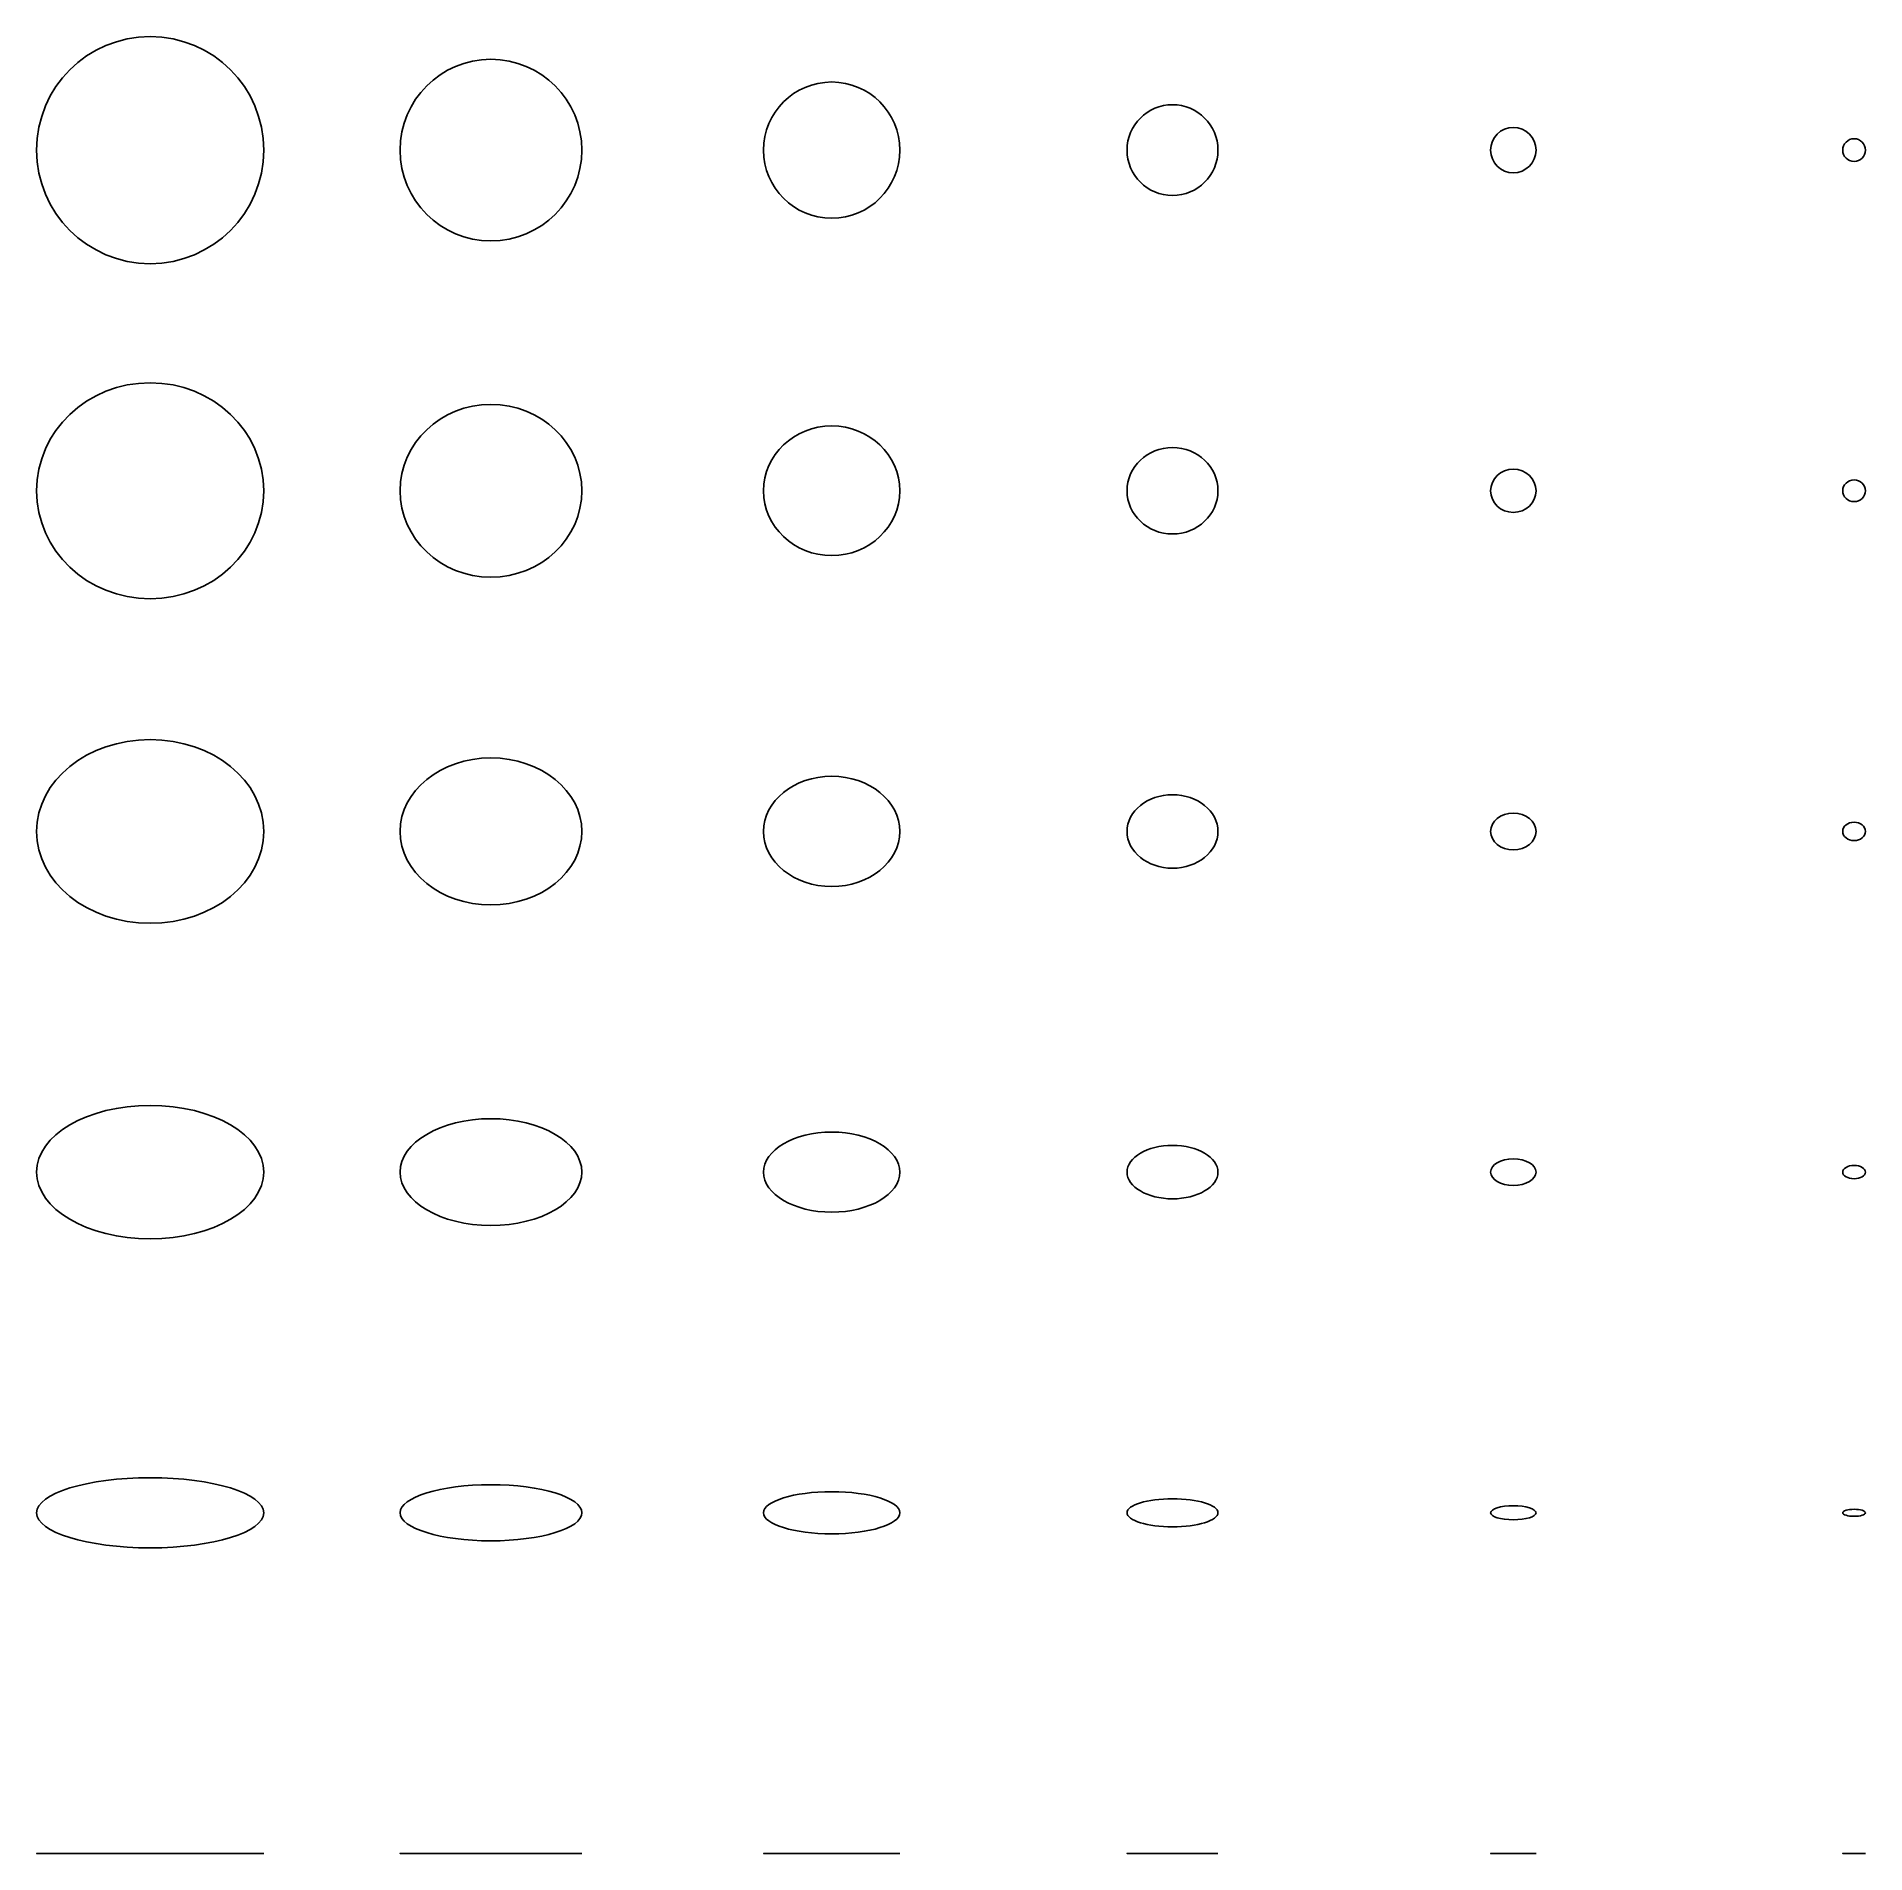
# Model space of a CAD drawing. Extents: x -25000000 to 377500000, y -375000000 to 25000000.
import ezdxf

# ---------------------------------------------------------------- set-up
doc = ezdxf.new("R2010")
doc.units = 12

msp = doc.modelspace()

# ---------------------------------------------------------------- linework, layer by layer
for centre, radius in [((0, 0), 25000000), ((0, 0), 25000000), ((0, 0, 75000000), 25000000), ((0, 0, 75000000), 25000000), ((0, 0, 150000000), 25000000), ((0, 0, 150000000), 25000000), ((0, 0, 225000000), 25000000), ((0, 0, 375000000), 25000000), ((0, 0, 300000000), 25000000), ((0, 0, 375000000), 25000000), ((0, 0, 300000000), 25000000), ((0, 0, 225000000), 25000000), ((75000000, 0), 20000000), ((75000000, 0), 20000000), ((75000000, 0, 75000000), 20000000), ((75000000, 0, 75000000), 20000000), ((75000000, 0, 150000000), 20000000), ((75000000, 0, 150000000), 20000000), ((75000000, 0, 300000000), 20000000), ((75000000, 0, 375000000), 20000000), ((75000000, 0, 225000000), 20000000), ((75000000, 0, 375000000), 20000000), ((75000000, 0, 225000000), 20000000), ((75000000, 0, 300000000), 20000000), ((150000000, 0), 15000000), ((150000000, 0), 15000000), ((150000000, 0, 75000000), 15000000), ((150000000, 0, 75000000), 15000000), ((150000000, 0, 150000000), 15000000), ((150000000, 0, 150000000), 15000000), ((150000000, 0, 375000000), 15000000), ((150000000, 0, 225000000), 15000000), ((150000000, 0, 375000000), 15000000), ((150000000, 0, 225000000), 15000000), ((150000000, 0, 300000000), 15000000), ((150000000, 0, 300000000), 15000000), ((225000000, 0), 10000000), ((225000000, 0), 10000000), ((225000000, 0, 75000000), 10000000), ((225000000, 0, 75000000), 10000000), ((225000000, 0, 150000000), 10000000), ((225000000, 0, 150000000), 10000000), ((225000000, 0, 225000000), 10000000), ((225000000, 0, 300000000), 10000000), ((225000000, 0, 225000000), 10000000), ((225000000, 0, 375000000), 10000000), ((225000000, 0, 375000000), 10000000), ((225000000, 0, 300000000), 10000000), ((300000000, 0), 5000000), ((300000000, 0), 5000000), ((300000000, 0, 75000000), 5000000), ((300000000, 0, 75000000), 5000000), ((300000000, 0, 150000000), 5000000), ((300000000, 0, 150000000), 5000000), ((300000000, 0, 225000000), 5000000), ((300000000, 0, 375000000), 5000000), ((300000000, 0, 375000000), 5000000), ((300000000, 0, 300000000), 5000000), ((300000000, 0, 300000000), 5000000), ((300000000, 0, 225000000), 5000000), ((375000000, 0), 2500000), ((375000000, 0, 75000000), 2500000), ((375000000, 0, 150000000), 2500000), ((375000000, 0, 375000000), 2500000), ((375000000, 0, 225000000), 2500000), ((375000000, 0, 300000000), 2500000)]:
    msp.add_circle(centre, radius)
at = {"extrusion": (0, -0.309017, 0.951057)}
for centre, radius in [((0, -71329239, 23176275), 25000000), ((0, -71329239, 23176275), 25000000), ((0, -48152964, 94505513), 25000000), ((0, -48152964, 94505513), 25000000), ((0, -24976690, 165834752), 25000000), ((0, -24976690, 165834752), 25000000), ((0, 21375860, 308493229), 25000000), ((0, -1800415, 237163991), 25000000), ((0, 44552134, 379822468), 25000000), ((0, 44552134, 379822468), 25000000), ((0, 21375860, 308493229), 25000000), ((0, -1800415, 237163991), 25000000), ((75000000, -71329239, 23176275), 20000000), ((75000000, -71329239, 23176275), 20000000), ((75000000, -48152964, 94505513), 20000000), ((75000000, -48152964, 94505513), 20000000), ((75000000, -24976690, 165834752), 20000000), ((75000000, -24976690, 165834752), 20000000), ((75000000, 21375860, 308493229), 20000000), ((75000000, -1800415, 237163991), 20000000), ((75000000, 44552134, 379822468), 20000000), ((75000000, 44552134, 379822468), 20000000), ((75000000, -1800415, 237163991), 20000000), ((75000000, 21375860, 308493229), 20000000), ((150000000, -71329239, 23176275), 15000000), ((150000000, -71329239, 23176275), 15000000), ((150000000, -48152964, 94505513), 15000000), ((150000000, -48152964, 94505513), 15000000), ((150000000, -24976690, 165834752), 15000000), ((150000000, -24976690, 165834752), 15000000), ((150000000, 21375860, 308493229), 15000000), ((150000000, 44552134, 379822468), 15000000), ((150000000, 44552134, 379822468), 15000000), ((150000000, 21375860, 308493229), 15000000), ((150000000, -1800415, 237163991), 15000000), ((150000000, -1800415, 237163991), 15000000), ((225000000, -71329239, 23176275), 10000000), ((225000000, -71329239, 23176275), 10000000), ((225000000, -48152964, 94505513), 10000000), ((225000000, -48152964, 94505513), 10000000), ((225000000, -24976690, 165834752), 10000000), ((225000000, -24976690, 165834752), 10000000), ((225000000, 21375860, 308493229), 10000000), ((225000000, 44552134, 379822468), 10000000), ((225000000, 44552134, 379822468), 10000000), ((225000000, 21375860, 308493229), 10000000), ((225000000, -1800415, 237163991), 10000000), ((225000000, -1800415, 237163991), 10000000), ((300000000, -71329239, 23176275), 5000000), ((300000000, -71329239, 23176275), 5000000), ((300000000, -48152964, 94505513), 5000000), ((300000000, -48152964, 94505513), 5000000), ((300000000, -24976690, 165834752), 5000000), ((300000000, -24976690, 165834752), 5000000), ((300000000, -1800415, 237163991), 5000000), ((300000000, 44552134, 379822468), 5000000), ((300000000, -1800415, 237163991), 5000000), ((300000000, 44552134, 379822468), 5000000), ((300000000, 21375860, 308493229), 5000000), ((300000000, 21375860, 308493229), 5000000), ((375000000, -71329239, 23176275), 2500000), ((375000000, -48152964, 94505513), 2500000), ((375000000, -24976690, 165834752), 2500000), ((375000000, -1800415, 237163991), 2500000), ((375000000, 21375860, 308493229), 2500000), ((375000000, 44552134, 379822468), 2500000)]:
    msp.add_circle(centre, radius, dxfattribs=at)
at = {"extrusion": (0, -0.587785, 0.809017)}
for centre, radius in [((0, -121352549, 88167788), 25000000), ((0, -121352549, 88167788), 25000000), ((0, -77268655, 148844062), 25000000), ((0, -77268655, 148844062), 25000000), ((0, -33184761, 209520337), 25000000), ((0, -33184761, 209520337), 25000000), ((0, 54983027, 330872886), 25000000), ((0, 10899133, 270196612), 25000000), ((0, 99066920, 391549161), 25000000), ((0, 99066920, 391549161), 25000000), ((0, 10899133, 270196612), 25000000), ((0, 54983027, 330872886), 25000000), ((75000000, -121352549, 88167788), 20000000), ((75000000, -121352549, 88167788), 20000000), ((75000000, -77268655, 148844062), 20000000), ((75000000, -77268655, 148844062), 20000000), ((75000000, -33184761, 209520337), 20000000), ((75000000, -33184761, 209520337), 20000000), ((75000000, 54983027, 330872886), 20000000), ((75000000, 10899133, 270196612), 20000000), ((75000000, 99066920, 391549161), 20000000), ((75000000, 54983027, 330872886), 20000000), ((75000000, 99066920, 391549161), 20000000), ((75000000, 10899133, 270196612), 20000000), ((150000000, -121352549, 88167788), 15000000), ((150000000, -121352549, 88167788), 15000000), ((150000000, -77268655, 148844062), 15000000), ((150000000, -77268655, 148844062), 15000000), ((150000000, -33184761, 209520337), 15000000), ((150000000, -33184761, 209520337), 15000000), ((150000000, 54983027, 330872886), 15000000), ((150000000, 10899133, 270196612), 15000000), ((150000000, 99066920, 391549161), 15000000), ((150000000, 10899133, 270196612), 15000000), ((150000000, 99066920, 391549161), 15000000), ((150000000, 54983027, 330872886), 15000000), ((225000000, -121352549, 88167788), 10000000), ((225000000, -121352549, 88167788), 10000000), ((225000000, -77268655, 148844062), 10000000), ((225000000, -77268655, 148844062), 10000000), ((225000000, -33184761, 209520337), 10000000), ((225000000, -33184761, 209520337), 10000000), ((225000000, 54983027, 330872886), 10000000), ((225000000, 99066920, 391549161), 10000000), ((225000000, 99066920, 391549161), 10000000), ((225000000, 10899133, 270196612), 10000000), ((225000000, 10899133, 270196612), 10000000), ((225000000, 54983027, 330872886), 10000000), ((300000000, -121352549, 88167788), 5000000), ((300000000, -121352549, 88167788), 5000000), ((300000000, -77268655, 148844062), 5000000), ((300000000, -77268655, 148844062), 5000000), ((300000000, -33184761, 209520337), 5000000), ((300000000, -33184761, 209520337), 5000000), ((300000000, 10899133, 270196612), 5000000), ((300000000, 99066920, 391549161), 5000000), ((300000000, 54983027, 330872886), 5000000), ((300000000, 10899133, 270196612), 5000000), ((300000000, 99066920, 391549161), 5000000), ((300000000, 54983027, 330872886), 5000000), ((375000000, -121352549, 88167788), 2500000), ((375000000, -77268655, 148844062), 2500000), ((375000000, -33184761, 209520337), 2500000), ((375000000, 99066920, 391549161), 2500000), ((375000000, 10899133, 270196612), 2500000), ((375000000, 54983027, 330872886), 2500000)]:
    msp.add_circle(centre, radius, dxfattribs=at)
at = {"extrusion": (0, -0.809017, 0.587785)}
for centre, radius in [((0, -132251682, 182028824), 25000000), ((0, -132251682, 182028824), 25000000), ((0, -71575407, 226112718), 25000000), ((0, -71575407, 226112718), 25000000), ((0, -10899133, 270196612), 25000000), ((0, -10899133, 270196612), 25000000), ((0, 49777142, 314280506), 25000000), ((0, 49777142, 314280506), 25000000), ((0, 110453417, 358364399), 25000000), ((0, 110453417, 358364399), 25000000), ((0, 171129691, 402448293), 25000000), ((0, 171129691, 402448293), 25000000), ((75000000, -132251682, 182028824), 20000000), ((75000000, -132251682, 182028824), 20000000), ((75000000, -71575407, 226112718), 20000000), ((75000000, -71575407, 226112718), 20000000), ((75000000, -10899133, 270196612), 20000000), ((75000000, -10899133, 270196612), 20000000), ((75000000, 110453417, 358364399), 20000000), ((75000000, 49777142, 314280506), 20000000), ((75000000, 49777142, 314280506), 20000000), ((75000000, 110453417, 358364399), 20000000), ((75000000, 171129691, 402448293), 20000000), ((75000000, 171129691, 402448293), 20000000), ((150000000, -132251682, 182028824), 15000000), ((150000000, -132251682, 182028824), 15000000), ((150000000, -71575407, 226112718), 15000000), ((150000000, -71575407, 226112718), 15000000), ((150000000, -10899133, 270196612), 15000000), ((150000000, -10899133, 270196612), 15000000), ((150000000, 110453417, 358364399), 15000000), ((150000000, 171129691, 402448293), 15000000), ((150000000, 49777142, 314280506), 15000000), ((150000000, 49777142, 314280506), 15000000), ((150000000, 110453417, 358364399), 15000000), ((150000000, 171129691, 402448293), 15000000), ((225000000, -132251682, 182028824), 10000000), ((225000000, -132251682, 182028824), 10000000), ((225000000, -71575407, 226112718), 10000000), ((225000000, -71575407, 226112718), 10000000), ((225000000, -10899133, 270196612), 10000000), ((225000000, -10899133, 270196612), 10000000), ((225000000, 49777142, 314280506), 10000000), ((225000000, 49777142, 314280506), 10000000), ((225000000, 110453417, 358364399), 10000000), ((225000000, 171129691, 402448293), 10000000), ((225000000, 171129691, 402448293), 10000000), ((225000000, 110453417, 358364399), 10000000), ((300000000, -132251682, 182028824), 5000000), ((300000000, -132251682, 182028824), 5000000), ((300000000, -71575407, 226112718), 5000000), ((300000000, -71575407, 226112718), 5000000), ((300000000, -10899133, 270196612), 5000000), ((300000000, -10899133, 270196612), 5000000), ((300000000, 49777142, 314280506), 5000000), ((300000000, 171129691, 402448293), 5000000), ((300000000, 110453417, 358364399), 5000000), ((300000000, 49777142, 314280506), 5000000), ((300000000, 110453417, 358364399), 5000000), ((300000000, 171129691, 402448293), 5000000), ((375000000, -132251682, 182028824), 2500000), ((375000000, -71575407, 226112718), 2500000), ((375000000, -10899133, 270196612), 2500000), ((375000000, 171129691, 402448293), 2500000), ((375000000, 110453417, 358364399), 2500000), ((375000000, 49777142, 314280506), 2500000)]:
    msp.add_circle(centre, radius, dxfattribs=at)
at = {"extrusion": (0, -0.951057, 0.309017)}
for centre, radius in [((0, -92705098, 285316955), 25000000), ((0, -92705098, 285316955), 25000000), ((0, -21375860, 308493229), 25000000), ((0, -21375860, 308493229), 25000000), ((0, 49953379, 331669504), 25000000), ((0, 49953379, 331669504), 25000000), ((0, 121282618, 354845779), 25000000), ((0, 263941095, 401198328), 25000000), ((0, 192611857, 378022053), 25000000), ((0, 192611857, 378022053), 25000000), ((0, 121282618, 354845779), 25000000), ((0, 263941095, 401198328), 25000000), ((75000000, -92705098, 285316955), 20000000), ((75000000, -92705098, 285316955), 20000000), ((75000000, -21375860, 308493229), 20000000), ((75000000, -21375860, 308493229), 20000000), ((75000000, 49953379, 331669504), 20000000), ((75000000, 49953379, 331669504), 20000000), ((75000000, 121282618, 354845779), 20000000), ((75000000, 263941095, 401198328), 20000000), ((75000000, 121282618, 354845779), 20000000), ((75000000, 192611857, 378022053), 20000000), ((75000000, 192611857, 378022053), 20000000), ((75000000, 263941095, 401198328), 20000000), ((150000000, -92705098, 285316955), 15000000), ((150000000, -92705098, 285316955), 15000000), ((150000000, -21375860, 308493229), 15000000), ((150000000, -21375860, 308493229), 15000000), ((150000000, 49953379, 331669504), 15000000), ((150000000, 49953379, 331669504), 15000000), ((150000000, 192611857, 378022053), 15000000), ((150000000, 192611857, 378022053), 15000000), ((150000000, 121282618, 354845779), 15000000), ((150000000, 263941095, 401198328), 15000000), ((150000000, 263941095, 401198328), 15000000), ((150000000, 121282618, 354845779), 15000000), ((225000000, -92705098, 285316955), 10000000), ((225000000, -92705098, 285316955), 10000000), ((225000000, -21375860, 308493229), 10000000), ((225000000, -21375860, 308493229), 10000000), ((225000000, 49953379, 331669504), 10000000), ((225000000, 49953379, 331669504), 10000000), ((225000000, 121282618, 354845779), 10000000), ((225000000, 192611857, 378022053), 10000000), ((225000000, 263941095, 401198328), 10000000), ((225000000, 263941095, 401198328), 10000000), ((225000000, 121282618, 354845779), 10000000), ((225000000, 192611857, 378022053), 10000000), ((300000000, -92705098, 285316955), 5000000), ((300000000, -92705098, 285316955), 5000000), ((300000000, -21375860, 308493229), 5000000), ((300000000, -21375860, 308493229), 5000000), ((300000000, 49953379, 331669504), 5000000), ((300000000, 49953379, 331669504), 5000000), ((300000000, 192611857, 378022053), 5000000), ((300000000, 121282618, 354845779), 5000000), ((300000000, 121282618, 354845779), 5000000), ((300000000, 263941095, 401198328), 5000000), ((300000000, 263941095, 401198328), 5000000), ((300000000, 192611857, 378022053), 5000000), ((375000000, -92705098, 285316955), 2500000), ((375000000, -21375860, 308493229), 2500000), ((375000000, 49953379, 331669504), 2500000), ((375000000, 263941095, 401198328), 2500000), ((375000000, 121282618, 354845779), 2500000), ((375000000, 192611857, 378022053), 2500000)]:
    msp.add_circle(centre, radius, dxfattribs=at)
at = {"extrusion": (0, -1, -2.22045e-16)}
for centre, radius in [((0, 0, 375000000), 25000000), ((0, 0, 375000000), 25000000), ((0, 75000000, 375000000), 25000000), ((0, 75000000, 375000000), 25000000), ((0, 150000000, 375000000), 25000000), ((0, 150000000, 375000000), 25000000), ((0, 300000000, 375000000), 25000000), ((0, 225000000, 375000000), 25000000), ((0, 300000000, 375000000), 25000000), ((0, 375000000, 375000000), 25000000), ((0, 375000000, 375000000), 25000000), ((0, 225000000, 375000000), 25000000), ((75000000, 0, 375000000), 20000000), ((75000000, 0, 375000000), 20000000), ((75000000, 75000000, 375000000), 20000000), ((75000000, 75000000, 375000000), 20000000), ((75000000, 150000000, 375000000), 20000000), ((75000000, 150000000, 375000000), 20000000), ((75000000, 300000000, 375000000), 20000000), ((75000000, 225000000, 375000000), 20000000), ((75000000, 225000000, 375000000), 20000000), ((75000000, 300000000, 375000000), 20000000), ((75000000, 375000000, 375000000), 20000000), ((75000000, 375000000, 375000000), 20000000), ((150000000, 0, 375000000), 15000000), ((150000000, 0, 375000000), 15000000), ((150000000, 75000000, 375000000), 15000000), ((150000000, 75000000, 375000000), 15000000), ((150000000, 150000000, 375000000), 15000000), ((150000000, 150000000, 375000000), 15000000), ((150000000, 225000000, 375000000), 15000000), ((150000000, 300000000, 375000000), 15000000), ((150000000, 375000000, 375000000), 15000000), ((150000000, 300000000, 375000000), 15000000), ((150000000, 375000000, 375000000), 15000000), ((150000000, 225000000, 375000000), 15000000), ((225000000, 0, 375000000), 10000000), ((225000000, 0, 375000000), 10000000), ((225000000, 75000000, 375000000), 10000000), ((225000000, 75000000, 375000000), 10000000), ((225000000, 150000000, 375000000), 10000000), ((225000000, 150000000, 375000000), 10000000), ((225000000, 300000000, 375000000), 10000000), ((225000000, 225000000, 375000000), 10000000), ((225000000, 225000000, 375000000), 10000000), ((225000000, 375000000, 375000000), 10000000), ((225000000, 375000000, 375000000), 10000000), ((225000000, 300000000, 375000000), 10000000), ((300000000, 0, 375000000), 5000000), ((300000000, 0, 375000000), 5000000), ((300000000, 75000000, 375000000), 5000000), ((300000000, 75000000, 375000000), 5000000), ((300000000, 150000000, 375000000), 5000000), ((300000000, 150000000, 375000000), 5000000), ((300000000, 225000000, 375000000), 5000000), ((300000000, 375000000, 375000000), 5000000), ((300000000, 300000000, 375000000), 5000000), ((300000000, 375000000, 375000000), 5000000), ((300000000, 225000000, 375000000), 5000000), ((300000000, 300000000, 375000000), 5000000), ((375000000, 0, 375000000), 2500000), ((375000000, 75000000, 375000000), 2500000), ((375000000, 150000000, 375000000), 2500000), ((375000000, 225000000, 375000000), 2500000), ((375000000, 375000000, 375000000), 2500000), ((375000000, 300000000, 375000000), 2500000)]:
    msp.add_circle(centre, radius, dxfattribs=at)

doc.saveas('drawing.dxf')
